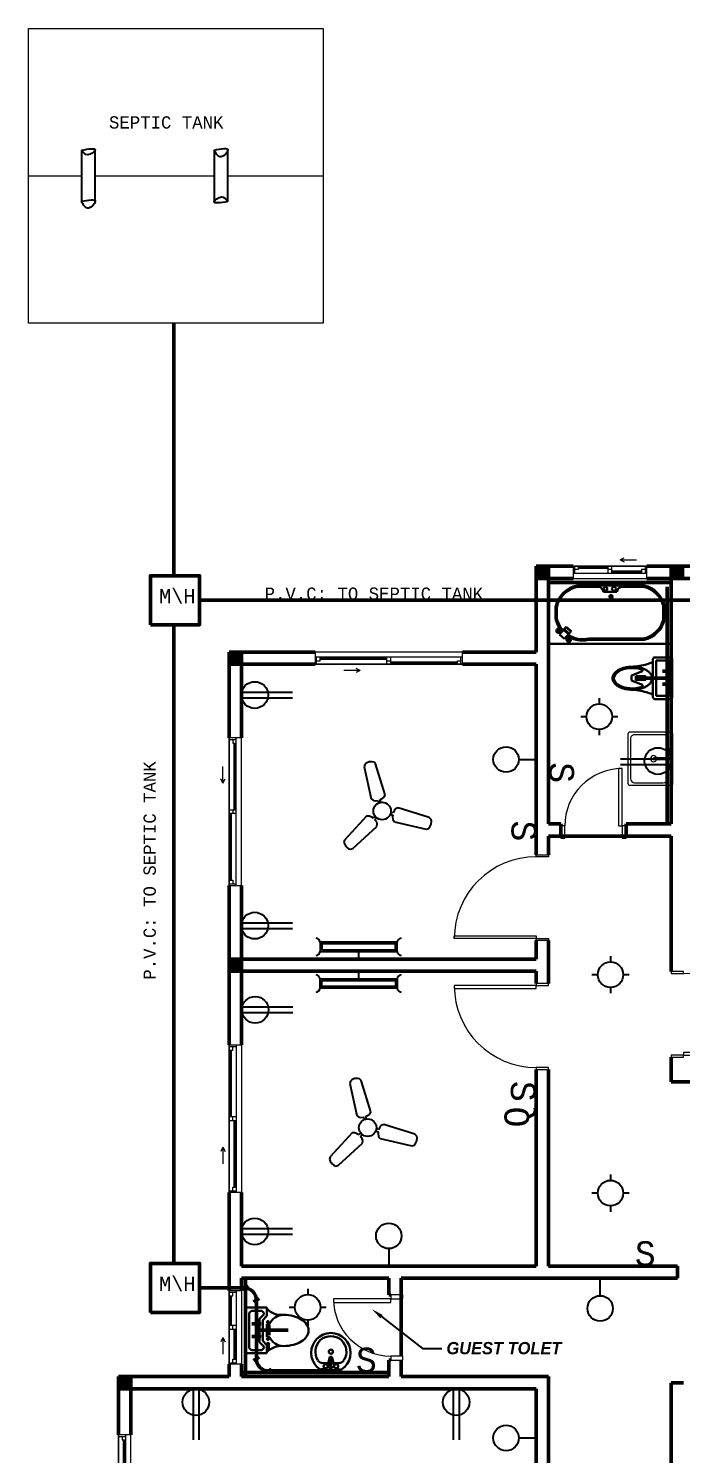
# Model space of a CAD drawing. Header units: inches. Extents: x 8351 to 42256, y 21052 to 33437.
# Drawn here: x 13810 to 14129, y 24102 to 24799 of the extents above; entities that cross this region are included whole.
import ezdxf
from ezdxf import colors
from ezdxf.entities.mleader import LeaderData, LeaderLine
from ezdxf.math import Vec2, Vec3

# ---------------------------------------------------------------- set-up
doc = ezdxf.new("R2010")
doc.units = ezdxf.units.IN
doc.header["$MEASUREMENT"] = 0
for name, color, linetype, lineweight in [('A-BEAM', 255, 'Continuous', 30), ('A-COLS', 52, 'Continuous', 9), ('A-DOOR', 10, 'Continuous', 13), ('A-DOOR-FRAM', 31, 'Continuous', 20), ('A-GLAZ', 160, 'Continuous', 13), ('A-PLUMBING', 6, 'Continuous', 30), ('A-TEXT', 7, 'Continuous', 25), ('A-WALL', 7, 'Continuous', 35), ('P-SANR-FIXT', 220, 'Continuous', 9)]:
    doc.layers.add(name, color=color, linetype=linetype, lineweight=lineweight)
doc.layers.add('Electrical sign and symbols', color=4, linetype='Continuous')
doc.styles.add('ATT', font='txt')
doc.styles.get("Standard").update_dxf_attribs({"font": 'consolab.ttf', "height": 11})

# ---------------------------------------------------------------- blocks, each defined once
blk = doc.blocks.new('M_Window-Sliding-Double - 1500 x 1200mm-320546-B-Floorplan')
at = {"layer": 'A-GLAZ'}
for p, q in [((-36, 3.15), (36, 3.15)), ((36, -2.85), (-36, -2.85)), ((14, -5.85), (16, -4.85)), ((14, -5.85), (16, -6.85)), ((14, -5.85), (22, -5.85))]:
    blk.add_line(p, q, dxfattribs=at)
at = {"layer": 'A-GLAZ', "lineweight": 20}
for p, q in [((-36, -2.85), (-36, 3.15)), ((-36, 0.65), (-35.25, 0.65)), ((-35.25, -2.85), (-35.25, 0.65)), ((-0.875, 0.65), (0.875, 0.65)), ((-0.875, 0.65), (-0.875, -2.85)), ((0.875, -2.85), (0.875, 0.65)), ((33.5, 0.65), (36, 0.65)), ((33.5, -1.1), (33.5, 0.65)), ((35.25, -2.85), (35.25, 0.65)), ((36, 3.15), (36, -2.85)), ((-36, -2.85), (-33.5, -2.85)), ((-33.5, -1.1), (-35.25, -1.1)), ((-33.5, -2.85), (-33.5, -1.1)), ((0.875, -1.1), (-0.875, -1.1)), ((-0.875, -2.85), (0.875, -2.85)), ((35.25, -1.1), (33.5, -1.1)), ((35.25, -2.85), (36, -2.85))]:
    blk.add_line(p, q, dxfattribs=at)
at = {"layer": 'A-GLAZ', "lineweight": 9}
for p, q in [((-35.25, 0.65), (-0.875, 0.65)), ((0.875, 0.65), (33.5, 0.65)), ((-33.5, -2.85), (-0.875, -2.85)), ((0.875, -2.85), (35.25, -2.85))]:
    blk.add_line(p, q, dxfattribs=at)
at = {"layer": 'A-GLAZ', "lineweight": 30}
for p, q in [((-33.5, -1.975), (-0.875, -1.975)), ((0.875, -0.225), (33.5, -0.225))]:
    blk.add_line(p, q, dxfattribs=at)
blk = doc.blocks.new('M_Window-Sliding-Double - 1500 x 1200mm-319048-B-Floorplan')
at = {"layer": 'A-GLAZ', "lineweight": 20}
for p, q in [((-36, 2.85), (-36, -3.15)), ((-36, 2.85), (-33.5, 2.85)), ((-35.25, 2.85), (-35.25, -0.65)), ((-33.5, 1.1), (-35.25, 1.1)), ((-33.5, 2.85), (-33.5, 1.1)), ((-0.875, -0.65), (-0.875, 2.85)), ((-0.875, 2.85), (0.875, 2.85)), ((0.875, 1.1), (-0.875, 1.1)), ((0.875, 2.85), (0.875, -0.65)), ((33.5, 1.1), (33.5, -0.65)), ((35.25, 1.1), (33.5, 1.1)), ((35.25, 2.85), (36, 2.85)), ((35.25, 2.85), (35.25, -0.65)), ((36, -3.15), (36, 2.85)), ((-36, -0.65), (-35.25, -0.65)), ((-0.875, -0.65), (0.875, -0.65)), ((33.5, -0.65), (36, -0.65))]:
    blk.add_line(p, q, dxfattribs=at)
at = {"layer": 'A-GLAZ'}
for p, q in [((36, 2.85), (-36, 2.85)), ((14, 5.85), (16, 6.85)), ((14, 5.85), (16, 4.85)), ((14, 5.85), (22, 5.85)), ((-36, -3.15), (36, -3.15))]:
    blk.add_line(p, q, dxfattribs=at)
at = {"layer": 'A-GLAZ', "lineweight": 9}
for p, q in [((-33.5, 2.85), (-0.875, 2.85)), ((0.875, 2.85), (35.25, 2.85)), ((-35.25, -0.65), (-0.875, -0.65)), ((0.875, -0.65), (33.5, -0.65))]:
    blk.add_line(p, q, dxfattribs=at)
at = {"layer": 'A-GLAZ', "lineweight": 30}
for p, q in [((-33.5, 1.975), (-0.875, 1.975)), ((0.875, 0.225), (33.5, 0.225))]:
    blk.add_line(p, q, dxfattribs=at)
blk = doc.blocks.new('M_Window-Sliding-Double - 1500 x 1200mm 4-320541-B-Floorplan')
at = {"layer": 'A-GLAZ'}
for p, q in [((-18, 3.15), (18, 3.15)), ((18, -2.85), (-18, -2.85)), ((5, -5.85), (7, -4.85)), ((5, -5.85), (7, -6.85)), ((5, -5.85), (13, -5.85))]:
    blk.add_line(p, q, dxfattribs=at)
at = {"layer": 'A-GLAZ', "lineweight": 20}
for p, q in [((-18, -2.85), (-18, 3.15)), ((-18, 0.65), (-17.25, 0.65)), ((-17.25, -2.85), (-17.25, 0.65)), ((-0.875, 0.65), (0.875, 0.65)), ((-0.875, 0.65), (-0.875, -2.85)), ((0.875, -2.85), (0.875, 0.65)), ((15.5, 0.65), (18, 0.65)), ((15.5, -1.1), (15.5, 0.65)), ((17.25, -2.85), (17.25, 0.65)), ((18, 3.15), (18, -2.85)), ((-18, -2.85), (-15.5, -2.85)), ((-15.5, -1.1), (-17.25, -1.1)), ((-15.5, -2.85), (-15.5, -1.1)), ((0.875, -1.1), (-0.875, -1.1)), ((-0.875, -2.85), (0.875, -2.85)), ((17.25, -1.1), (15.5, -1.1)), ((17.25, -2.85), (18, -2.85))]:
    blk.add_line(p, q, dxfattribs=at)
at = {"layer": 'A-GLAZ', "lineweight": 9}
for p, q in [((-17.25, 0.65), (-0.875, 0.65)), ((0.875, 0.65), (15.5, 0.65)), ((-15.5, -2.85), (-0.875, -2.85)), ((0.875, -2.85), (17.25, -2.85))]:
    blk.add_line(p, q, dxfattribs=at)
at = {"layer": 'A-GLAZ', "lineweight": 30}
for p, q in [((-15.5, -1.975), (-0.875, -1.975)), ((0.875, -0.225), (15.5, -0.225))]:
    blk.add_line(p, q, dxfattribs=at)
blk = doc.blocks.new('M_Window-Sliding-Double - 1500 x 1200mm 4-319880-B-Floorplan')
at = {"layer": 'A-GLAZ', "lineweight": 20}
for p, q in [((-18, 2.85), (-18, -3.15)), ((-18, 2.85), (-15.5, 2.85)), ((-17.25, 2.85), (-17.25, -0.65)), ((-15.5, 1.1), (-17.25, 1.1)), ((-15.5, 2.85), (-15.5, 1.1)), ((-0.875, -0.65), (-0.875, 2.85)), ((-0.875, 2.85), (0.875, 2.85)), ((0.875, 1.1), (-0.875, 1.1)), ((0.875, 2.85), (0.875, -0.65)), ((15.5, 1.1), (15.5, -0.65)), ((17.25, 1.1), (15.5, 1.1)), ((17.25, 2.85), (18, 2.85)), ((17.25, 2.85), (17.25, -0.65)), ((18, -3.15), (18, 2.85)), ((-18, -0.65), (-17.25, -0.65)), ((-0.875, -0.65), (0.875, -0.65)), ((15.5, -0.65), (18, -0.65))]:
    blk.add_line(p, q, dxfattribs=at)
at = {"layer": 'A-GLAZ'}
for p, q in [((18, 2.85), (-18, 2.85)), ((5, 5.85), (7, 6.85)), ((5, 5.85), (7, 4.85)), ((5, 5.85), (13, 5.85)), ((-18, -3.15), (18, -3.15))]:
    blk.add_line(p, q, dxfattribs=at)
at = {"layer": 'A-GLAZ', "lineweight": 9}
for p, q in [((-15.5, 2.85), (-0.875, 2.85)), ((0.875, 2.85), (17.25, 2.85)), ((-17.25, -0.65), (-0.875, -0.65)), ((0.875, -0.65), (15.5, -0.65))]:
    blk.add_line(p, q, dxfattribs=at)
at = {"layer": 'A-GLAZ', "lineweight": 30}
for p, q in [((-15.5, 1.975), (-0.875, 1.975)), ((0.875, 0.225), (15.5, 0.225))]:
    blk.add_line(p, q, dxfattribs=at)
blk = doc.blocks.new('M_Door-Passage-Single-Vision_Lite - M_Door-Passage-Single-Vision_Lite-332601-B-Floorplan')
at = {"layer": 'A-DOOR', "lineweight": 20}
for p, q in [((14, 30.27), (12.23, 30.27)), ((12.23, 30.27), (12.23, 2.27)), ((14, 2.27), (14, 30.27)), ((12.23, 2.27), (14, 2.27))]:
    blk.add_line(p, q, dxfattribs=at)
at = {"layer": 'A-DOOR', "lineweight": 9}
blk.add_arc((14, 2.27), 28, 90, 180, dxfattribs=at)
at = {"layer": 'A-DOOR-FRAM'}
for p, q in [((-14, 2.27), (-15.97, 2.27)), ((-15.97, 2.27), (-15.97, -3.64)), ((-14, -3.64), (-14, 2.27)), ((14, 2.27), (14, -3.64)), ((15.97, 2.27), (14, 2.27)), ((15.97, -3.64), (15.97, 2.27)), ((-15.97, -3.64), (-14, -3.64)), ((14, -3.64), (15.97, -3.64))]:
    blk.add_line(p, q, dxfattribs=at)
blk = doc.blocks.new('M_Door-Interior-Single-6_Panel-Wood - M_Door-Interior-Single-6_Panel-Wood-335759-B-Floorplan')
at = {"layer": 'A-DOOR', "lineweight": 20}
for p, q in [((20, 42.88), (18.62, 42.88)), ((18.62, 42.88), (18.62, 2.88)), ((20, 2.88), (20, 42.88)), ((18.62, 2.88), (20, 2.88))]:
    blk.add_line(p, q, dxfattribs=at)
at = {"layer": 'A-DOOR', "lineweight": 9}
blk.add_arc((20, 2.88), 40, 90, 180, dxfattribs=at)
at = {"layer": 'A-DOOR-FRAM'}
for p, q in [((-20, 2.88), (-20.98, 2.88)), ((-20.98, 2.88), (-20.98, -3.13)), ((-20, -3.13), (-20, 2.88)), ((20, 2.88), (20, -3.13)), ((20.98, 2.88), (20, 2.88)), ((20.98, -3.13), (20.98, 2.88)), ((-20.98, -3.13), (-20, -3.13)), ((20, -3.13), (20.98, -3.13))]:
    blk.add_line(p, q, dxfattribs=at)
blk = doc.blocks.new('M_Door-Interior-Single-6_Panel-Wood - M_Door-Interior-Single-6_Panel-Wood-335801-B-Floorplan')
at = {"layer": 'A-DOOR', "lineweight": 20}
for p, q in [((18.62, -2.88), (20, -2.88)), ((18.62, -42.88), (18.62, -2.88)), ((20, -2.88), (20, -42.88)), ((20, -42.88), (18.62, -42.88))]:
    blk.add_line(p, q, dxfattribs=at)
at = {"layer": 'A-DOOR', "lineweight": 9}
blk.add_arc((20, -2.88), 40, 180, 270, dxfattribs=at)
at = {"layer": 'A-DOOR-FRAM'}
for p, q in [((-20.98, 3.13), (-20, 3.13)), ((-20.98, -2.88), (-20.98, 3.13)), ((-20, 3.13), (-20, -2.88)), ((20, 3.13), (20.98, 3.13)), ((20, -2.88), (20, 3.13)), ((20.98, 3.13), (20.98, -2.88)), ((-20, -2.88), (-20.98, -2.88)), ((20.98, -2.88), (20, -2.88))]:
    blk.add_line(p, q, dxfattribs=at)
blk = doc.blocks.new('A$C7B615FF4')
at = {"color": 6}
for p, q in [((85, 414), (55, 493)), ((151, 364), (173, 364)), ((173, 364), (228, 231)), ((289, 231), (342, 364)), ((342, 364), (359, 364)), ((419, 400), (452, 493)), ((228, 231), (289, 231))]:
    blk.add_line(p, q, dxfattribs=at)
blk.add_lwpolyline([(510, 517), (510, 704, 0.414214), (486, 728), (24, 728, 0.414214), (0, 704), (0, 517, 0.414214), (24, 493), (486, 493, 0.414214)], format="xyb", close=True, dxfattribs=at)
for points in [[(470, 533), (470, 688), (40, 688), (40, 533)], [(282, 285), (282, 399), (235, 399), (235, 285)]]:
    blk.add_lwpolyline(points, close=True, dxfattribs=at)
for centre, radius, start, end in [((-979, 147), 1097, 3.6293, 14.1058), ((1727, 133), 1335, 168.471, 176.9035)]:
    blk.add_arc(centre, radius, start, end, dxfattribs=at)
blk.add_ellipse((255, 241), major_axis=(0, -225), ratio=0.552239, start_param=4.13653, end_param=8.429841, dxfattribs=at)
blk.add_open_spline([(255, 0), (260, 0), (264, 0), (273, 2), (277, 3), (286, 5), (290, 7), (298, 11), (302, 13), (314, 21), (321, 27), (335, 41), (341, 49), (354, 68), (361, 80), (372, 105), (377, 119), (385, 147), (388, 162), (393, 193), (394, 208), (396, 240), (395, 256), (393, 287), (391, 303), (385, 333), (382, 347), (373, 375), (367, 388), (355, 412), (348, 423), (333, 443), (325, 451), (311, 463), (306, 467), (294, 473), (288, 476), (276, 480), (270, 481), (257, 482), (251, 482), (238, 481), (232, 479), (220, 475), (214, 472), (203, 466), (197, 462), (187, 453), (182, 448), (168, 432), (160, 420), (145, 394), (139, 379), (129, 350), (126, 337), (120, 308), (118, 294), (115, 264), (115, 249), (115, 219), (116, 204), (120, 175), (122, 160), (129, 133), (133, 119), (143, 94), (148, 83), (161, 61), (167, 51), (180, 36), (185, 31), (197, 21), (202, 17), (215, 10), (221, 7), (233, 3), (238, 2), (247, 0), (251, 0), (255, 0)], degree=3, knots=[0, 0, 0, 0, 0.086589, 0.086589, 0.173179, 0.173179, 0.259768, 0.259768, 0.346358, 0.346358, 0.516172, 0.516172, 0.685987, 0.685987, 0.889084, 0.889084, 1.092182, 1.092182, 1.29528, 1.29528, 1.498377, 1.498377, 1.701475, 1.701475, 1.904573, 1.904573, 2.10767, 2.10767, 2.310768, 2.310768, 2.513866, 2.513866, 2.716963, 2.716963, 2.840061, 2.840061, 2.963158, 2.963158, 3.086255, 3.086255, 3.209352, 3.209352, 3.332449, 3.332449, 3.455546, 3.455546, 3.578643, 3.578643, 3.701741, 3.701741, 3.933446, 3.933446, 4.165152, 4.165152, 4.357552, 4.357552, 4.549953, 4.549953, 4.742353, 4.742353, 4.934754, 4.934754, 5.127155, 5.127155, 5.319555, 5.319555, 5.511956, 5.511956, 5.704356, 5.704356, 5.83648, 5.83648, 5.968605, 5.968605, 6.100729, 6.100729, 6.206235, 6.206235, 6.283185, 6.283185, 6.283185, 6.283185], dxfattribs=at)
blk = doc.blocks.new('Sink-Single-2D - 26_ x 22_-554971-FLOOR-PLAN')
at = {"layer": 'P-SANR-FIXT'}
for p, q in [((0.06, 25), (0.06, 5)), ((0.06, 25), (0.06, 5)), ((25.06, 26), (1.06, 26)), ((25.06, 26), (1.06, 26)), ((1.31, 22.75), (1.31, 8.75)), ((22.81, 24.75), (3.31, 24.75)), ((24.81, 8.75), (24.81, 22.75)), ((26.06, 5), (26.06, 25)), ((26.06, 5), (26.06, 25)), ((13.43, 13.5), (12.68, 13.5)), ((12.68, 13.5), (12.68, 5.25)), ((13.43, 5.25), (13.43, 13.5)), ((1.06, 4), (25.06, 4)), ((1.06, 4), (25.06, 4)), ((3.31, 6.75), (12.68, 6.75)), ((12.68, 5.25), (13.43, 5.25)), ((13.43, 6.75), (22.81, 6.75))]:
    blk.add_line(p, q, dxfattribs=at)
for centre, radius, start, end in [((1.06, 25), 1, 90, 180), ((1.06, 25), 1, 90, 180), ((3.31, 22.75), 2, 90, 180), ((22.81, 22.75), 2, 360, 90), ((25.06, 25), 1, 0, 90), ((25.06, 25), 1, 0, 90), ((13.06, 13.5), 1.5, 360, 180), ((3.31, 8.75), 2, 180, 270), ((13.06, 13.5), 1.5, 180, 255.52249), ((13.06, 13.5), 1.5, 284.47751, 0), ((22.81, 8.75), 2, 270, 0), ((1.06, 5), 1, 180, 270), ((1.06, 5), 1, 180, 270), ((9.06, 5.25), 1, 360, 180), ((9.06, 5.25), 1, 180, 360), ((17.06, 5.25), 1, 360, 180), ((17.06, 5.25), 1, 180, 360), ((25.06, 5), 1, 270, 360), ((25.06, 5), 1, 270, 0)]:
    blk.add_arc(centre, radius, start, end, dxfattribs=at)
blk = doc.blocks.new('P15TOI12')
at = {"color": 0, "linetype": 'ByBlock'}
for p, q in [((0, -279), (0, 279)), ((0, 279), (254, 279)), ((38, 216), (64, 241)), ((38, -216), (38, 216)), ((64, 241), (190, 241)), ((165, 143), (216, 194)), ((190, 241), (216, 216)), ((203, 127), (254, 178)), ((216, 216), (216, 194)), ((254, 279), (254, 178)), ((165, -143), (165, 143)), ((203, -127), (203, 127)), ((254, 76), (254, -76)), ((254, 76), (283, 76)), ((165, -143), (216, -194)), ((203, -127), (254, -178)), ((254, -76), (283, -76)), ((254, -165), (254, -178)), ((279, -229), (279, -165)), ((0, -279), (254, -279)), ((64, -241), (38, -216)), ((64, -241), (190, -241)), ((216, -216), (190, -241)), ((216, -216), (216, -194)), ((254, -279), (254, -178)), ((254, -229), (279, -229))]:
    blk.add_line(p, q, dxfattribs=at)
blk.add_lwpolyline([(457, -190, 0.063415), (579, -175, 0.076468), (673, -135, 0.107136), (742, -68, 0.147373), (762, 0, 0.147373), (742, 68, 0.107136), (673, 135, 0.076468), (579, 175, 0.063415), (457, 190, 0.063415)], format="xyb", dxfattribs=at)
for centre in [(267, 102), (267, -102)]:
    blk.add_circle(centre, 12.7, dxfattribs=at)
for centre, radius, start, end in [((426, 417), 228, 221.089, 277.7989), ((457, 0), 190, 90, 156.4218), ((267, -165), 12.7, 0, 180), ((457, 0), 190, 203.5782, 270), ((426, -417), 228, 82.2011, 138.911)]:
    blk.add_arc(centre, radius, start, end, dxfattribs=at)
at = {"color": 0, "linetype": 'ByBlock', "style": 'ATT'}
for tag, p, flags in [('ITEM', (0, -533), 3), ('ROOM_NUMBER', (0, -762), 1)]:
    blk.add_attdef(tag, p, '', height=152, dxfattribs=dict(at, flags=flags))
blk = doc.blocks.new('P15LAV05')
at = {"color": 0, "linetype": 'ByBlock'}
for p, q in [((64, -38), (64, 38)), ((190, 13), (89, 38)), ((114, 32), (114, 95)), ((190, -13), (190, 13)), ((89, -38), (190, -13)), ((114, -95), (114, -32))]:
    blk.add_line(p, q, dxfattribs=at)
for centre, radius in [((241, 0), 241), ((76, 64), 25.4), ((254, 0), 25.4), ((76, -64), 25.4)]:
    blk.add_circle(centre, radius, dxfattribs=at)
for centre, radius, start, end in [((254, 0), 190, 236.251, 123.749), ((190, 95), 76.2, 123.749, 180), ((190, -95), 76.2, 180, 236.251)]:
    blk.add_arc(centre, radius, start, end, dxfattribs=at)
at = {"color": 0, "linetype": 'ByBlock', "style": 'ATT'}
for tag, p, flags in [('ITEM', (0, -457), 3), ('ROOM_NUMBER', (0, -686), 1)]:
    blk.add_attdef(tag, p, '', height=152, dxfattribs=dict(at, flags=flags))

msp = doc.modelspace()

# ---------------------------------------------------------------- hatches: boundary and pattern name
at = {"layer": 'A-COLS'}
h = msp.add_hatch(color=1, dxfattribs=at)
h.dxf.hatch_style = 1
h.paths.add_polyline_path([(14064.17, 24530.02), (14064.17, 24536.02), (14058.17, 24536.02), (14058.17, 24530.02)])
h = msp.add_hatch(color=1, dxfattribs=at)
h.dxf.hatch_style = 1
h.paths.add_polyline_path([(14130.17, 24530.02), (14130.17, 24536.02), (14124.17, 24536.02), (14124.17, 24530.02)])
h = msp.add_hatch(color=1, dxfattribs=at)
h.dxf.hatch_style = 1
h.paths.add_polyline_path([(13914.17, 24488.02), (13914.17, 24494.02), (13908.17, 24494.02), (13908.17, 24488.02)])
h = msp.add_hatch(color=1, dxfattribs=at)
h.dxf.hatch_style = 1
h.paths.add_polyline_path([(13914.17, 24338.02), (13914.17, 24344.02), (13908.17, 24344.02), (13908.17, 24338.02)])
h = msp.add_hatch(color=1, dxfattribs=at)
h.dxf.hatch_style = 1
h.paths.add_polyline_path([(13860.17, 24134.02), (13860.17, 24140.02), (13854.17, 24140.02), (13854.17, 24134.02)])

# ---------------------------------------------------------------- linework, layer by layer
at = {"layer": 'A-COLS', "color": 1}
for points in [[(14058.17, 24536.02), (14064.17, 24536.02), (14064.17, 24530.02), (14058.17, 24530.02)], [(14124.17, 24536.02), (14130.17, 24536.02), (14130.17, 24530.02), (14124.17, 24530.02)], [(13908.17, 24494.02), (13914.17, 24494.02), (13914.17, 24488.02), (13908.17, 24488.02)], [(13908.17, 24344.02), (13914.17, 24344.02), (13914.17, 24338.02), (13908.17, 24338.02)], [(13854.17, 24140.02), (13860.17, 24140.02), (13860.17, 24134.02), (13854.17, 24134.02)]]:
    msp.add_lwpolyline(points, close=True, dxfattribs=at)
at = {"layer": 'A-COLS', "color": 7}
for points in [[(14058.17, 24536.02), (14064.17, 24536.02), (14064.17, 24530.02), (14058.17, 24530.02)], [(14124.17, 24536.02), (14130.17, 24536.02), (14130.17, 24530.02), (14124.17, 24530.02)], [(13908.17, 24494.02), (13914.17, 24494.02), (13914.17, 24488.02), (13908.17, 24488.02)], [(13908.17, 24344.02), (13914.17, 24344.02), (13914.17, 24338.02), (13908.17, 24338.02)], [(13854.17, 24140.02), (13860.17, 24140.02), (13860.17, 24134.02), (13854.17, 24134.02)]]:
    msp.add_lwpolyline(points, close=True, dxfattribs=at)
at = {"layer": 'A-PLUMBING', "lineweight": 25}
for p, q in [((13836.03, 24739.25), (13836.03, 24714.14)), ((13842.78, 24714.14), (13842.78, 24739.25)), ((13900.81, 24739.22), (13900.81, 24714.12)), ((13907.57, 24714.12), (13907.57, 24739.22))]:
    msp.add_line(p, q, dxfattribs=at)
at = {"layer": 'A-PLUMBING', "lineweight": 13}
for p, q in [((13810.17, 24726.68), (13836.03, 24726.68)), ((13842.78, 24726.68), (13900.81, 24726.68)), ((13907.57, 24726.68), (13954.17, 24726.68))]:
    msp.add_line(p, q, dxfattribs=at)
at = {"layer": 'A-PLUMBING', "lineweight": 50}
for p, q in [((13881.17, 24531.33), (13881.17, 24654.68)), ((14122.2, 24410.02), (14122.2, 24525.94)), ((13893.71, 24519.33), (14193.52, 24519.33)), ((13881.17, 24195.33), (13881.17, 24507.33)), ((14107.41, 24481.23), (14123.01, 24481.23)), ((14119.94, 24484.64), (14124.47, 24484.64)), ((14119.94, 24478.36), (14124.47, 24478.36)), ((13893.71, 24183.33), (13915.48, 24183.33)), ((13914.75, 24182.47), (13917.6, 24184.12)), ((13920.06, 24176.51), (13922.91, 24178.16)), ((13921.48, 24177.33), (13921.48, 24148.74)), ((13919.22, 24165.83), (13923.75, 24165.83)), ((13921.48, 24162.69), (13937.09, 24162.69)), ((13927.58, 24160.16), (13927.58, 24165.22)), ((13919.22, 24159.55), (13923.75, 24159.55)), ((13920.06, 24147.92), (13922.91, 24149.56)), ((13957.64, 24142.74), (13957.64, 24148.78)), ((13926.02, 24141.89), (13928.95, 24143.59)), ((13927.48, 24142.74), (13961.35, 24142.74)), ((13953.93, 24141.35), (13953.93, 24144.16)), ((13961.35, 24141.35), (13961.35, 24144.16))]:
    msp.add_line(p, q, dxfattribs=at)
at = {"layer": 'A-PLUMBING'}
for p, q in [((14078.23, 24526.59), (14110.87, 24526.59)), ((14078.23, 24525.92), (14088.54, 24525.92)), ((14090.98, 24523.42), (14097.65, 24523.42)), ((14099.95, 24525.92), (14110.87, 24525.92)), ((14067.62, 24515.98), (14067.62, 24510.53)), ((14068.28, 24515.98), (14068.28, 24510.53)), ((14120.28, 24516.51), (14120.28, 24510)), ((14120.95, 24516.51), (14120.95, 24510)), ((14072.77, 24506.37), (14069.54, 24502.56)), ((14069.54, 24502.56), (14072.08, 24500.4)), ((14071.48, 24504.85), (14074.02, 24502.69)), ((14071.69, 24505.1), (14074.24, 24502.95)), ((14071.8, 24505.23), (14074.34, 24503.07)), ((14075.31, 24504.22), (14072.08, 24500.4)), ((14072.66, 24506.25), (14075.21, 24504.09)), ((14072.77, 24506.37), (14075.31, 24504.22)), ((14083.67, 24500.59), (14110.87, 24500.59)), ((14083.67, 24499.92), (14110.87, 24499.92))]:
    msp.add_line(p, q, dxfattribs=at)
at = {"layer": 'A-PLUMBING', "lineweight": 13}
msp.add_lwpolyline([(13810.17, 24798.68), (13954.17, 24798.68), (13954.17, 24654.68), (13810.17, 24654.68)], close=True, dxfattribs=at)
at = {"layer": 'A-PLUMBING', "lineweight": 50}
for points in [[(13869.71, 24507.33), (13893.71, 24507.33), (13893.71, 24531.33), (13869.71, 24531.33)], [(13869.71, 24171.33), (13893.71, 24171.33), (13893.71, 24195.33), (13869.71, 24195.33)]]:
    msp.add_lwpolyline(points, close=True, dxfattribs=at)
at = {"layer": 'A-PLUMBING'}
msp.add_lwpolyline([(14124.17, 24498.02), (14124.17, 24528.02), (14064.17, 24528.02), (14064.17, 24498.02)], close=True, dxfattribs=at)
for centre, radius in [((14092.01, 24524.9), 0.916), ((14096.22, 24524.9), 1.01), ((14094.76, 24521.14), 0.825), ((14094.76, 24521.14), 0.458), ((14069.05, 24504.38), 0.999), ((14069.05, 24504.38), 0.545), ((14074.13, 24500.13), 1.09), ((14074.13, 24500.13), 0.5)]:
    msp.add_circle(centre, radius, dxfattribs=at)
for centre, radius, start, end in [((14080.95, 24513.25), 13.61, 101.54299, 168.45701), ((14080.95, 24513.25), 12.94, 101.54299, 168.45701), ((14088.1, 24523.04), 2.91, 7.41919, 98.66806), ((14100.49, 24523.12), 2.85, 79.1969, 173.95386), ((14107.62, 24513.25), 13.06, 13.71672, 76.28328), ((14107.62, 24513.25), 13.72, 13.71672, 76.28328), ((14080.95, 24513.25), 13.61, 191.54299, 222.15208), ((14080.95, 24513.25), 12.94, 191.54299, 221.75948), ((14107.62, 24513.25), 13.06, 283.71672, 346.28328), ((14107.62, 24513.25), 13.72, 283.71672, 346.28328), ((14080.95, 24513.25), 13.61, 236.22226, 281.54299), ((14080.95, 24513.25), 12.94, 236.55848, 281.54299)]:
    msp.add_arc(centre, radius, start, end, dxfattribs=at)
at = {"layer": 'A-PLUMBING', "lineweight": 50}
for centre, start, end in [((13915.48, 24177.33), 0, 90), ((13927.48, 24148.74), 180, 270)]:
    msp.add_arc(centre, 6, start, end, dxfattribs=at)
at = {"layer": 'A-PLUMBING', "lineweight": 25}
for points in [[(13836.03, 24739.25), (13839.16, 24736.97), (13842.78, 24739.25), (13836.03, 24739.25)], [(13900.81, 24739.22), (13904.36, 24735.94), (13907.57, 24739.22), (13900.81, 24739.22)], [(13836.03, 24714.14), (13839.57, 24710.86), (13842.78, 24714.14), (13836.03, 24714.14)], [(13907.57, 24714.12), (13904.43, 24716.4), (13900.81, 24714.12), (13907.57, 24714.12)]]:
    msp.add_spline(points, degree=3, dxfattribs=at)
at = {"layer": 'A-WALL', "lineweight": 50}
for p, q in [((14058.17, 24536.02), (14058.17, 24494.02)), ((14076.17, 24536.02), (14058.17, 24536.02)), ((14058.17, 24530.02), (14076.17, 24530.02)), ((14064.17, 24410.02), (14064.17, 24536.02)), ((14148.17, 24536.02), (14112.17, 24536.02)), ((14112.17, 24530.02), (14124.17, 24530.02)), ((14124.17, 24536.02), (14124.17, 24410.02)), ((14124.17, 24530.02), (14148.17, 24530.02)), ((14064.17, 24528.02), (14124.17, 24528.02)), ((13908.17, 24494.02), (13908.17, 24452.02)), ((13950.17, 24494.02), (13908.17, 24494.02)), ((13908.17, 24488.02), (13950.17, 24488.02)), ((13914.17, 24452.02), (13914.17, 24494.02)), ((14058.17, 24494.02), (14022.17, 24494.02)), ((14022.17, 24488.02), (14058.17, 24488.02)), ((14058.17, 24488.02), (14058.17, 24395)), ((14070.17, 24410.02), (14064.17, 24410.02)), ((14070.17, 24404.02), (14070.17, 24410.02)), ((14124.17, 24410.02), (14102.11, 24410.02)), ((14102.11, 24410.02), (14102.11, 24404.02)), ((14064.17, 24395), (14064.17, 24404.02)), ((14064.17, 24404.02), (14102.11, 24404.02)), ((14102.11, 24404.02), (14124.17, 24404.02)), ((14124.17, 24404.02), (14124.17, 24338)), ((13908.17, 24380.02), (13908.17, 24302.02)), ((13914.17, 24344.02), (13914.17, 24380.02)), ((14058.17, 24353.03), (14058.17, 24344.02)), ((14064.17, 24332), (14064.17, 24353.03)), ((14058.17, 24344.02), (13908.17, 24344.02)), ((13914.17, 24302.02), (13914.17, 24344.02)), ((13908.17, 24338.02), (14058.17, 24338.02)), ((14058.17, 24338.02), (14058.17, 24332)), ((14124.17, 24296.03), (14124.17, 24284.02)), ((14058.17, 24290.03), (14058.17, 24194.02)), ((14064.17, 24194.02), (14064.17, 24290.03)), ((14124.17, 24284.02), (14202.17, 24284.02)), ((13908.17, 24230.02), (13908.17, 24182.02)), ((13914.17, 24194.02), (13914.17, 24230.02)), ((14058.17, 24194.02), (13914.17, 24194.02)), ((14127.17, 24194.02), (14064.17, 24194.02)), ((14127.17, 24188.02), (14127.17, 24194.02)), ((13914.17, 24182.02), (13914.17, 24188.02)), ((13914.17, 24188.02), (13986.17, 24188.02)), ((13916.17, 24140.02), (13916.17, 24188.02)), ((13986.17, 24188.02), (13986.17, 24179.98)), ((13992.17, 24188.02), (14127.17, 24188.02)), ((13992.17, 24150.02), (13992.17, 24188.02)), ((13986.17, 24179.98), (13987.16, 24179.98)), ((13986.17, 24148.05), (13986.17, 24140.02)), ((13987.16, 24148.05), (13986.17, 24148.05)), ((13992.17, 24140.02), (13992.17, 24148.05)), ((13854.17, 24140.02), (13854.17, 24111.52)), ((13908.17, 24140.02), (13854.17, 24140.02)), ((13860.17, 24111.52), (13860.17, 24140.02)), ((13908.17, 24146.02), (13908.17, 24140.02)), ((13914.17, 24140.02), (13914.17, 24146.02)), ((13986.17, 24142.02), (13914.17, 24142.02)), ((13986.17, 24140.02), (13914.17, 24140.02)), ((14064.17, 24140.02), (13992.17, 24140.02)), ((14064.17, 24086.02), (14064.17, 24140.02)), ((13854.17, 24134.02), (14058.17, 24134.02)), ((14058.17, 24134.02), (14058.17, 24086.02)), ((14124.17, 24137.02), (14124.17, 23966.02)), ((14130.17, 24137.02), (14124.17, 24137.02))]:
    msp.add_line(p, q, dxfattribs=at)
at = {"layer": 'Electrical sign and symbols'}
for p, q in [((13914.33, 24474.43), (13939.11, 24474.43)), ((13914.33, 24471.6), (13939.11, 24471.6)), ((14088.99, 24471.49), (14088.99, 24468.66)), ((14082.76, 24462.43), (14079.92, 24462.43)), ((14098.05, 24462.43), (14095.22, 24462.43)), ((14088.99, 24456.19), (14088.99, 24453.36)), ((13974.47, 24439.14), (13974.17, 24437.93)), ((13975.11, 24439.72), (13974.47, 24439.14)), ((13976.51, 24440.34), (13975.11, 24439.72)), ((13977.9, 24440.36), (13976.51, 24440.34)), ((13978.98, 24440.21), (13977.9, 24440.36)), ((13979.74, 24439.43), (13978.98, 24440.21)), ((13984.48, 24424.19), (13979.74, 24439.43)), ((14049.68, 24441.51), (14058.17, 24441.51)), ((14124.1, 24441.74), (14099.32, 24441.74)), ((14124.1, 24438.91), (14099.32, 24438.91)), ((13974.17, 24437.93), (13977.62, 24422.35)), ((13977.62, 24422.35), (13978.64, 24421.5)), ((13978.64, 24421.5), (13979.57, 24421.32)), ((13979.57, 24421.32), (13980.97, 24421.5)), ((13980.97, 24421.5), (13981.34, 24420.25)), ((13982.02, 24421.81), (13982.83, 24422.24)), ((13982.36, 24420.53), (13982.02, 24421.81)), ((13982.83, 24422.24), (13983.94, 24423.03)), ((13983.94, 24423.03), (13984.48, 24424.19)), ((13975.33, 24413.78), (13964.5, 24402.07)), ((13976.6, 24413.9), (13975.33, 24413.78)), ((13977.84, 24413.34), (13976.6, 24413.9)), ((13978.63, 24412.85), (13977.84, 24413.34)), ((13979.56, 24413.78), (13978.63, 24412.85)), ((13979.41, 24412.1), (13980.31, 24413.04)), ((13980.27, 24410.98), (13979.41, 24412.1)), ((13986.8, 24414.73), (13988.08, 24414.39)), ((13988.33, 24415.45), (13987.07, 24415.76)), ((13988.08, 24414.39), (13988.05, 24413.47)), ((13988.05, 24413.47), (13988.18, 24412.12)), ((13988.18, 24412.12), (13988.92, 24411.07)), ((13988.88, 24416.75), (13988.33, 24415.45)), ((13989.5, 24417.46), (13988.88, 24416.75)), ((13988.92, 24411.07), (14004.48, 24407.55)), ((13990.75, 24417.92), (13989.5, 24417.46)), ((14005.97, 24413.13), (13990.75, 24417.92)), ((14006.86, 24412.26), (14005.97, 24413.13)), ((14007.05, 24411.41), (14006.86, 24412.26)), ((14006.89, 24409.89), (14007.05, 24411.41)), ((13968.59, 24397.99), (13980.35, 24408.77)), ((13980.57, 24410.08), (13980.27, 24410.98)), ((13980.35, 24408.77), (13980.57, 24410.08)), ((14004.48, 24407.55), (14005.53, 24407.82)), ((14005.53, 24407.82), (14006.2, 24408.68)), ((14006.2, 24408.68), (14006.89, 24409.89)), ((13964.5, 24402.07), (13964.2, 24401.02)), ((13964.2, 24401.02), (13964.62, 24400.01)), ((13964.62, 24400.01), (13965.33, 24398.81)), ((13965.33, 24398.81), (13966.56, 24397.91)), ((13966.56, 24397.91), (13967.39, 24397.65)), ((13967.39, 24397.65), (13968.59, 24397.99)), ((13914.33, 24361.75), (13939.11, 24361.75)), ((13914.33, 24358.91), (13939.11, 24358.91)), ((13971.44, 24347.66), (13971.44, 24344.02)), ((14094.48, 24345.43), (14094.48, 24342.6)), ((13971.44, 24338.02), (13971.44, 24334.37)), ((14088.25, 24336.36), (14085.42, 24336.36)), ((14103.54, 24336.36), (14100.71, 24336.36)), ((14094.48, 24330.13), (14094.48, 24327.3)), ((13914.55, 24320.65), (13939.33, 24320.65)), ((13914.55, 24317.82), (13939.33, 24317.82)), ((13967.43, 24284.38), (13967.13, 24283.17)), ((13967.13, 24283.17), (13970.58, 24267.6)), ((13968.07, 24284.96), (13967.43, 24284.38)), ((13969.47, 24285.59), (13968.07, 24284.96)), ((13970.86, 24285.6), (13969.47, 24285.59)), ((13971.94, 24285.45), (13970.86, 24285.6)), ((13972.7, 24284.67), (13971.94, 24285.45)), ((13977.44, 24269.44), (13972.7, 24284.67)), ((13970.58, 24267.6), (13971.6, 24266.75)), ((13971.6, 24266.75), (13972.53, 24266.56)), ((13972.53, 24266.56), (13973.94, 24266.74)), ((13973.94, 24266.74), (13974.3, 24265.5)), ((13974.98, 24267.05), (13975.79, 24267.49)), ((13975.32, 24265.77), (13974.98, 24267.05)), ((13975.79, 24267.49), (13976.9, 24268.28)), ((13976.9, 24268.28), (13977.44, 24269.44)), ((13968.29, 24259.03), (13957.47, 24247.31)), ((13969.56, 24259.14), (13968.29, 24259.03)), ((13970.8, 24258.58), (13969.56, 24259.14)), ((13971.59, 24258.09), (13970.8, 24258.58)), ((13972.52, 24259.03), (13971.59, 24258.09)), ((13972.37, 24257.34), (13973.27, 24258.28)), ((13979.76, 24259.98), (13981.04, 24259.64)), ((13981.3, 24260.69), (13980.04, 24261)), ((13981.04, 24259.64), (13981.01, 24258.71)), ((13981.01, 24258.71), (13981.14, 24257.36)), ((13981.84, 24262), (13981.3, 24260.69)), ((13982.47, 24262.71), (13981.84, 24262)), ((13983.71, 24263.17), (13982.47, 24262.71)), ((13998.93, 24258.37), (13983.71, 24263.17)), ((13999.82, 24257.5), (13998.93, 24258.37)), ((13961.55, 24243.23), (13973.31, 24254.01)), ((13973.24, 24256.22), (13972.37, 24257.34)), ((13973.54, 24255.32), (13973.24, 24256.22)), ((13973.31, 24254.01), (13973.54, 24255.32)), ((13981.14, 24257.36), (13981.88, 24256.31)), ((13981.88, 24256.31), (13997.44, 24252.8)), ((13997.44, 24252.8), (13998.5, 24253.06)), ((13998.5, 24253.06), (13999.16, 24253.92)), ((13999.16, 24253.92), (13999.85, 24255.14)), ((14000.01, 24256.66), (13999.82, 24257.5)), ((13999.85, 24255.14), (14000.01, 24256.66)), ((13957.47, 24247.31), (13957.17, 24246.26)), ((13957.17, 24246.26), (13957.58, 24245.25)), ((13957.58, 24245.25), (13958.29, 24244.05)), ((13958.29, 24244.05), (13959.53, 24243.16)), ((13959.53, 24243.16), (13960.35, 24242.89)), ((13960.35, 24242.89), (13961.55, 24243.23)), ((14094.48, 24238.69), (14094.48, 24235.86)), ((14088.25, 24229.63), (14085.42, 24229.63)), ((14094.48, 24223.4), (14094.48, 24220.57)), ((14103.54, 24229.63), (14100.71, 24229.63)), ((13914.33, 24212.36), (13939.11, 24212.36)), ((13914.33, 24209.53), (13939.11, 24209.53)), ((13986.17, 24202.51), (13986.17, 24194.02)), ((13946.58, 24182.86), (13946.58, 24180.03)), ((14089.43, 24179.52), (14089.43, 24188.02)), ((13940.34, 24173.8), (13937.51, 24173.8)), ((13946.58, 24167.56), (13946.58, 24164.73)), ((13955.64, 24173.8), (13952.81, 24173.8)), ((13890.54, 24133.86), (13890.54, 24109.08)), ((13893.37, 24133.86), (13893.37, 24109.08)), ((14017.69, 24133.86), (14017.69, 24109.08)), ((14020.52, 24133.86), (14020.52, 24109.08)), ((14049.68, 24110.02), (14058.17, 24110.02))]:
    msp.add_line(p, q, dxfattribs=at)
for points in [[(13952.63, 24347.66), (13990.25, 24347.66), (13990.25, 24352.29), (13952.63, 24352.29)], [(13953.42, 24348.45), (13989.46, 24348.45), (13989.46, 24351.5), (13953.42, 24351.5)], [(13952.63, 24334.37), (13990.25, 24334.37), (13990.25, 24329.74), (13952.63, 24329.74)], [(13953.42, 24333.58), (13989.46, 24333.58), (13989.46, 24330.53), (13953.42, 24330.53)]]:
    msp.add_lwpolyline(points, close=True, dxfattribs=at)
for centre, radius in [((13920.68, 24473.02), 6.51), ((14088.99, 24462.43), 6.23), ((14043.45, 24441.51), 6.23), ((14117.67, 24440.76), 6.51), ((13982.91, 24416.35), 4.28), ((13920.68, 24360.33), 6.51), ((14094.48, 24336.36), 6.23), ((13920.9, 24319.23), 6.51), ((13975.87, 24261.59), 4.28), ((14094.48, 24229.63), 6.23), ((13920.68, 24210.94), 6.51), ((13986.17, 24208.74), 6.23), ((13946.58, 24173.8), 6.23), ((14089.43, 24173.29), 6.23), ((13891.96, 24127.51), 6.51), ((14019.11, 24127.51), 6.51), ((14043.45, 24110.02), 6.23)]:
    msp.add_circle(centre, radius, dxfattribs=at)
for centre, start, end in [((13950.15, 24351.79), 11.41458, 78.58542), ((13992.73, 24351.79), 101.41458, 168.58542), ((13950.15, 24348.16), 281.41458, 348.58542), ((13992.73, 24348.16), 191.41458, 258.58542), ((13950.15, 24333.87), 11.41458, 78.58542), ((13992.73, 24333.87), 101.41458, 168.58542), ((13950.15, 24330.24), 281.41458, 348.58542), ((13992.73, 24330.24), 191.41458, 258.58542)]:
    msp.add_arc(centre, 2.53, start, end, dxfattribs=at)

# ---------------------------------------------------------------- block references
at = {"layer": 'A-DOOR'}
msp.add_blockref('M_Door-Passage-Single-Vision_Lite - M_Door-Passage-Single-Vision_Lite-332601-B-Floorplan', (14086.14, 24406.77), dxfattribs=at)
for name, p, rotation in [('M_Door-Interior-Single-6_Panel-Wood - M_Door-Interior-Single-6_Panel-Wood-335801-B-Floorplan', (14061.05, 24374.02), 269.9999999999999), ('M_Door-Interior-Single-6_Panel-Wood - M_Door-Interior-Single-6_Panel-Wood-335759-B-Floorplan', (14127.3, 24317.02), 269.9999999999999), ('M_Door-Interior-Single-6_Panel-Wood - M_Door-Interior-Single-6_Panel-Wood-335759-B-Floorplan', (14061.05, 24311.02), 89.9999999999999), ('M_Door-Passage-Single-Vision_Lite - M_Door-Passage-Single-Vision_Lite-332601-B-Floorplan', (13989.42, 24164.02), 89.99999999999991)]:
    msp.add_blockref(name, p, dxfattribs=dict(at, rotation=rotation))
at = {"layer": 'A-GLAZ'}
msp.add_blockref('M_Window-Sliding-Double - 1500 x 1200mm 4-319880-B-Floorplan', (14094.17, 24533.17), dxfattribs=at)
for name, p, rotation in [('M_Window-Sliding-Double - 1500 x 1200mm-319048-B-Floorplan', (13986.17, 24490.87), 180), ('M_Window-Sliding-Double - 1500 x 1200mm-319048-B-Floorplan', (13911.02, 24416.02), 89.99999999999991), ('M_Window-Sliding-Double - 1500 x 1200mm-320546-B-Floorplan', (13911.02, 24266.02), 269.9999999999999), ('M_Window-Sliding-Double - 1500 x 1200mm 4-320541-B-Floorplan', (13911.02, 24164.02), 269.9999999999999), ('M_Window-Sliding-Double - 1500 x 1200mm-319048-B-Floorplan', (13857.02, 24075.52), 89.99999999999991)]:
    msp.add_blockref(name, p, dxfattribs=dict(at, rotation=rotation))
at = {"layer": 'A-PLUMBING', "yscale": 0.04, "zscale": 0.04}
for name, p, xscale, rotation in [('A$C7B615FF4', (14095.49, 24471.02), -0.04, 270), ('P15LAV05', (13957.89, 24142.02), 0.04, 90)]:
    msp.add_blockref(name, p, dxfattribs=dict(at, xscale=xscale, rotation=rotation))
at = {"layer": 'A-PLUMBING', "rotation": 90}
msp.add_blockref('Sink-Single-2D - 26_ x 22_-554971-FLOOR-PLAN', (14129.01, 24428.83), dxfattribs=at)
at = {"layer": 'A-PLUMBING', "xscale": 0.04, "yscale": 0.04, "zscale": 0.04}
msp.add_blockref('P15TOI12', (13916.47, 24162.54), dxfattribs=at)

# ---------------------------------------------------------------- texts
at = {"layer": 'A-BEAM', "char_height": 6, "attachment_point": 1}
for s, width, gutter_width, insert in [('SEPTIC TANK', 94.1225, 30, (13849.48, 24755.79)), (' P.V.C: TO SEPTIC TANK', 208.6705, 15, (13920.42, 24525.54))]:
    msp.add_mtext_dynamic_manual_height_columns(s, width=width, gutter_width=gutter_width, heights=[0], dxfattribs=dict(at, insert=insert))
at = {"layer": 'A-BEAM', "insert": (13866.36, 24328.82), "char_height": 6, "attachment_point": 1, "rotation": 90}
msp.add_mtext_dynamic_manual_height_columns(' P.V.C: TO SEPTIC TANK', width=208.6705, gutter_width=15, heights=[0], dxfattribs=at)
at = {"layer": 'A-WALL', "attachment_point": 1}
for s, width, gutter_width, insert, char_height in [('M\\\\H', 24, 35, (13873.93, 24524.77), 7), ('\\A1;{\\C0;\\c16777215;S}', 16.8809, 20, (14106.35, 24206.14), 12.0521), ('M\\\\H', 24, 35, (13873.93, 24188.78), 7), ('\\A1;{\\C0;\\c16777215;S}', 16.8809, 20, (13970.1, 24154.14), 12.0521)]:
    msp.add_mtext_dynamic_manual_height_columns(s, width=width, gutter_width=gutter_width, heights=[0], dxfattribs=dict(at, insert=insert, char_height=char_height))
at = {"layer": 'A-WALL', "char_height": 12.0521}
for s, insert, attachment_point, rotation in [('\\A1;{\\C0;\\c16777215;S}', (14076.64, 24440.2), 1, 270), ('\\A1;{\\C0;\\c16777215;S}', (14058.15, 24411.72), 1, 270), ('\\A1;{\\C0;\\c16777215;S}', (14057.85, 24284.49), 1, 270), ('\\A1;{\\C0;\\c16777215;Q}', (14058.17, 24261.72), 7, 90)]:
    msp.add_mtext_dynamic_manual_height_columns(s, width=16.8809, gutter_width=20, heights=[0], dxfattribs=dict(at, insert=insert, attachment_point=attachment_point, rotation=rotation))

# ---------------------------------------------------------------- leaders
at = {"layer": 'A-TEXT', "color": 7}
ml = msp.add_multileader_mtext('Standard', dxfattribs=at)
ml.set_content('{\\fComic Sans MS|b1|i1|c0|p66; GUEST TOLET}', color=7)
ml.set_leader_properties()
ml.build(insert=Vec2(0, 0))
ml.multileader.update_dxf_attribs({"text_right_attachment_type": 6, "dogleg_length": 0.36, "arrow_head_size": 6})
ctx = ml.context
ctx.base_point, ctx.char_height, ctx.arrow_head_size, ctx.landing_gap_size, ctx.plane_origin = Vec3(14012.02, 24153.7), 6, 6, 0.09, Vec3(14090.58, 24178.36)
ctx.right_attachment = 6
notes = []
notes.append((ctx, [(1, (1, 1, 0), (14002.68, 24153.7), (1, 0), 9.34, [(0, [(13977.89, 24172.99)], 0, [])])]))
ctx.mtext.insert, ctx.mtext.width, ctx.mtext.flow_direction = Vec3(14012.11, 24156.9), 72.2131, 5
for ctx, leaders in notes:
    for number, flags, end, landing, length, lines in leaders:
        leader = LeaderData()
        leader.index, (leader.has_last_leader_line, leader.has_dogleg_vector, leader.attachment_direction) = number, flags
        leader.last_leader_point, leader.dogleg_vector, leader.dogleg_length = Vec3(end), Vec3(landing), length
        for number, points, colour, breaks in lines:
            line = LeaderLine()
            line.index, line.vertices, line.color, line.breaks = number, Vec3.list(points), colors.encode_raw_color(colour), breaks
            leader.lines.append(line)
        ctx.leaders.append(leader)

doc.saveas('drawing.dxf')
